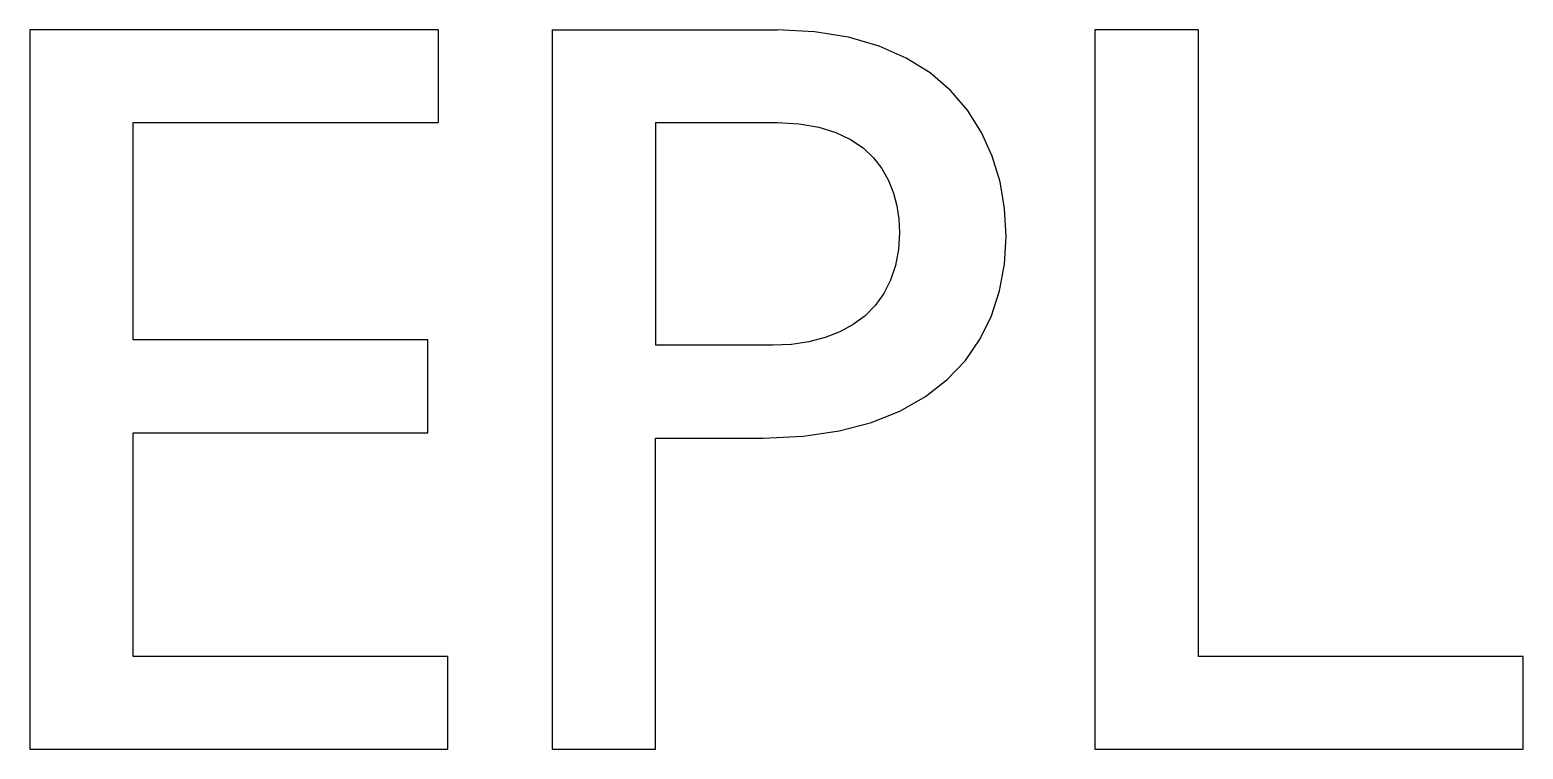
# Model space of a CAD drawing. Extents: x 0.08 to 1.49, y 0 to 0.68.
import ezdxf

# ---------------------------------------------------------------- set-up
doc = ezdxf.new("R2010")
doc.units = 0
doc.header["$MEASUREMENT"] = 0
doc.layers.get('0').update_dxf_attribs({"linetype": 'CONTINUOUS'})

msp = doc.modelspace()

# ---------------------------------------------------------------- linework, layer by layer
for points in [[(0.075, 0.682), (0.075, 0)], [(0.462, 0.682), (0.075, 0.682)], [(0.462, 0.682), (0.462, 0.594)], [(0.57, 0.682), (0.783, 0.682)], [(0.57, 0.682), (0.57, 0)], [(0.8186, 0.6802), (0.783, 0.682)], [(0.8508, 0.675), (0.8186, 0.6802)], [(1.084, 0.682), (1.084, 0)], [(1.182, 0.682), (1.084, 0.682)], [(1.182, 0.682), (1.182, 0.088)], [(0.8798, 0.6666), (0.8508, 0.675)], [(0.9055, 0.6552), (0.8798, 0.6666)], [(0.928, 0.6411), (0.9055, 0.6552)], [(0.9474, 0.6245), (0.928, 0.6411)], [(0.9636, 0.6057), (0.9474, 0.6245)], [(0.9769, 0.5848), (0.9636, 0.6057)], [(0.173, 0.388), (0.173, 0.594)], [(0.173, 0.594), (0.462, 0.594)], [(0.668, 0.594), (0.783, 0.594)], [(0.668, 0.594), (0.668, 0.383)], [(0.783, 0.594), (0.804, 0.5929)], [(0.804, 0.5929), (0.8225, 0.5898)], [(0.8225, 0.5898), (0.8387, 0.5848)], [(0.8387, 0.5848), (0.8526, 0.5781)], [(0.987, 0.5622), (0.9769, 0.5848)], [(0.8526, 0.5781), (0.8645, 0.5701)], [(0.8645, 0.5701), (0.8744, 0.5608)], [(0.8744, 0.5608), (0.8824, 0.5504)], [(0.9943, 0.538), (0.987, 0.5622)], [(0.8824, 0.5504), (0.8887, 0.5392)], [(0.8887, 0.5392), (0.8934, 0.5273)], [(0.9986, 0.5125), (0.9943, 0.538)], [(0.8934, 0.5273), (0.8966, 0.5151)], [(0.8966, 0.5151), (0.8984, 0.5025)], [(1, 0.486), (0.9986, 0.5125)], [(0.8984, 0.5025), (0.899, 0.49)], [(0.899, 0.49), (0.898, 0.4736)], [(0.9985, 0.4598), (1, 0.486)], [(0.898, 0.4736), (0.8952, 0.4585)], [(0.8952, 0.4585), (0.8905, 0.4446)], [(0.9939, 0.4347), (0.9985, 0.4598)], [(0.8905, 0.4446), (0.8841, 0.432)], [(0.8841, 0.432), (0.876, 0.4208)], [(0.9863, 0.411), (0.9939, 0.4347)], [(0.8664, 0.411), (0.8552, 0.4026)], [(0.876, 0.4208), (0.8664, 0.411)], [(0.9755, 0.3889), (0.9863, 0.411)], [(0.8552, 0.4026), (0.8426, 0.3956)], [(0.452, 0.388), (0.173, 0.388)], [(0.452, 0.3), (0.452, 0.388)], [(0.779, 0.383), (0.668, 0.383)], [(0.7967, 0.3838), (0.779, 0.383)], [(0.8132, 0.3862), (0.7967, 0.3838)], [(0.8285, 0.3902), (0.8132, 0.3862)], [(0.8426, 0.3956), (0.8285, 0.3902)], [(0.9615, 0.3686), (0.9755, 0.3889)], [(0.9442, 0.3504), (0.9615, 0.3686)], [(0.9237, 0.3343), (0.9442, 0.3504)], [(0.8999, 0.3207), (0.9237, 0.3343)], [(0.8726, 0.3098), (0.8999, 0.3207)], [(0.173, 0.088), (0.173, 0.3)], [(0.173, 0.3), (0.452, 0.3)], [(0.8077, 0.2967), (0.8419, 0.3017)], [(0.8419, 0.3017), (0.8726, 0.3098)], [(0.668, 0.295), (0.77, 0.295)], [(0.668, 0), (0.668, 0.295)], [(0.77, 0.295), (0.8077, 0.2967)], [(0.471, 0.088), (0.173, 0.088)], [(0.471, 0), (0.471, 0.088)], [(1.49, 0.088), (1.182, 0.088)], [(1.49, 0), (1.49, 0.088)], [(0.075, 0), (0.471, 0)], [(0.57, 0), (0.668, 0)], [(1.084, 0), (1.49, 0)]]:
    msp.add_lwpolyline(points)

doc.saveas('drawing.dxf')
